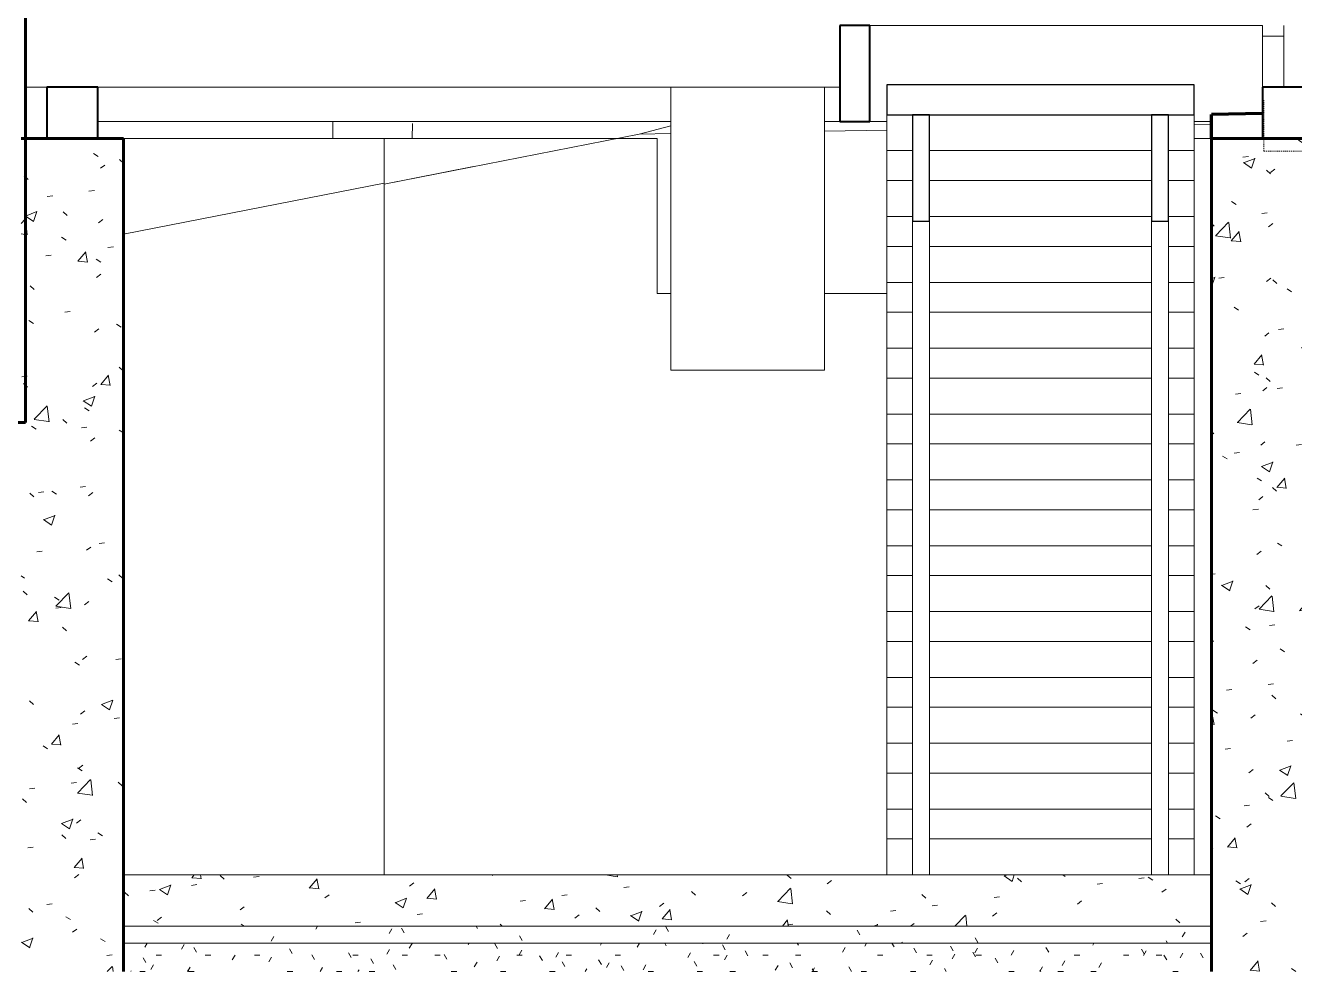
# Model space of a CAD drawing. Header units: inches. Extents: x 94 to 2128, y -110 to 279.
# Drawn here: x 1448.4 to 1597, y -110.1 to 0.7 of the extents above; entities that cross this region are included whole.
import ezdxf

# ---------------------------------------------------------------- set-up
doc = ezdxf.new("R2010")
doc.units = ezdxf.units.IN
doc.header["$MEASUREMENT"] = 0
doc.linetypes.add('Hidden 1_8_', pattern=[0.1875, 0.125, -0.0625])
for name, color, linetype, lineweight in [('A-DETL-HDLN', 90, 'Hidden 1_8_', 9), ('A-WALL', 113, 'Continuous', 18), ('A-WALL-PATT', 111, 'Continuous', 18), ('C-BLDG-PADS', 91, 'Continuous', 9), ('C-TOPO', 7, 'Continuous', 9), ('I-WALL', 2, 'Continuous', 18), ('M-HVAC-DUCT', 70, 'Continuous', 9), ('S-BEAM', 12, 'Continuous', 9), ('S-COLS', 52, 'Continuous', 9), ('S-FNDN', 32, 'Continuous', 18), ('S-STRS', 31, 'Continuous', 9)]:
    doc.layers.add(name, color=color, linetype=linetype, lineweight=lineweight)
pattern_1 = [(50, (-179.802, -54.394), (13.77135, -1.20496), [1.44, -15.84]), (355, (-179.802, -54.394), (-2.66442, 14.44218), [1.152, -12.672]), (100.451, (-178.654, -54.494), (11.10708, 13.23737), [1.224, -13.462]), (46.184, (-179.802, -50.554), (20.49128, -3.17785), [2.16, -23.76]), (96.636, (-178.094, -50.819), (17.94587, 18.70315), [1.836, -20.193]), (351.184, (-179.802, -50.554), (17.9454, 18.70261), [1.728, -19.008]), (21, (-177.882, -51.514), (11.46052, -7.730365), [1.44, -15.84]), (326, (-177.882, -51.514), (4.67135, 13.92315), [1.152, -12.672]), (71.451, (-176.927, -52.158), (16.13207, 6.19284), [1.224, -13.462]), (37.5, (-179.802, -54.394), (0.233123, 6.39175), [0.634, -11.885, 0.634, -12.23, -12.72]), (37.5, (-179.802, -54.394), (0.233123, 6.39175), [-25.382, 0.634, -12.086]), (7.5, (-179.802, -54.394), (5.05073, 7.57304), [0.634, -6.701, 0.634, -11.597, -4.848]), (7.5, (-179.802, -54.394), (5.05073, 7.57304), [-19.565, 0.634, -4.214]), (327.5, (-184.084, -54.394), (10.24958, -0.43289), [0.634, -4.166, 0.634, -14.342, -19.872]), (327.5, (-184.084, -54.394), (10.24958, -0.43289), [-19.776, 0.634, -19.238]), (317.5, (-186.004, -54.394), (11.19739, 1.922144), [0.634, -5.606, 0.634, -9.312, -14.112]), (317.5, (-186.004, -54.394), (11.19739, 1.922144), [-16.186, 0.634, -13.478])]

# ---------------------------------------------------------------- blocks, each defined once
blk = doc.blocks.new('Dimension Lumber - 2x8-1198655-Section - North_South - Looking East - Kitchen _ Stair _ Garage')
at = {"layer": 'S-BEAM'}
for p, q in [((-212.6, -6.5), (-210.1, -6.5)), ((-204.1, -6.5), (-117.22, -6.5))]:
    blk.add_line(p, q, dxfattribs=at)
blk = doc.blocks.new('Dimension Lumber - 6_x6_-560046-Section - North_South - Looking East - Kitchen _ Stair _ Garage')
at = {"layer": 'S-BEAM', "lineweight": 40}
for p, q in [((-204.1, -6.5), (-210.1, -6.5)), ((-210.1, -6.5), (-210.1, -12.5)), ((-204.1, -12.5), (-204.1, -6.5)), ((-210.1, -12.5), (-204.1, -12.5))]:
    blk.add_line(p, q, dxfattribs=at)
blk = doc.blocks.new('Dimension Lumber - 6_x6_-955831-Section - North_South - Looking East - Kitchen _ Stair _ Garage')
at = {"layer": 'S-BEAM', "lineweight": 40}
for p, q in [((-61.72, -6.5), (-67.72, -6.5)), ((-67.72, -6.5), (-67.72, -12.5)), ((-61.72, -12.5), (-61.72, -6.5)), ((-67.72, -12.5), (-61.72, -12.5))]:
    blk.add_line(p, q, dxfattribs=at)
blk = doc.blocks.new('LVL-Laminated Veneer Lumber - LVL 3 1_2x11 1_4_-1198534-Section - North_South - Looking East - Kitchen _ Stair _ Garage')
at = {"layer": 'S-BEAM'}
for p, q in [((-113.72, 0.75), (-67.72, 0.75)), ((-67.72, 0.75), (-67.72, -6.5)), ((-204.1, -10.5), (-137, -10.5)), ((-119, -10.5), (-117.22, -10.5)), ((-113.72, -10.5), (-111.72, -10.5)), ((-75.72, -10.5), (-73.72, -10.5))]:
    blk.add_line(p, q, dxfattribs=at)
blk = doc.blocks.new('LVL-Laminated Veneer Lumber - LVL 3 1_2x11 1_4_-1199590-Section - North_South - Looking East - Kitchen _ Stair _ Garage')
at = {"layer": 'S-BEAM', "lineweight": 40}
for p, q in [((-113.72, 0.75), (-117.22, 0.75)), ((-117.22, 0.75), (-117.22, -10.5)), ((-113.72, -10.5), (-113.72, 0.75)), ((-117.22, -10.5), (-113.72, -10.5))]:
    blk.add_line(p, q, dxfattribs=at)
blk = doc.blocks.new('Walls 7 - Walls 7-1353541-Section - North_South - Looking East - Kitchen _ Stair _ Garage')
at = {"layer": 'A-WALL-PATT', "lineweight": 9}
h = blk.add_hatch(dxfattribs=at)
h.set_pattern_fill('FP_28', color=256, style=0, pattern_type=2)
h.set_pattern_definition([(180, (-172.5, 31.2), (-32.39, 143.3), [42.426, 0, 0, 0]), (180, (-170.88, 54.33), (-32.39, 143.3), [42.426, 0, 0, 0]), (180, (-169.8, 69.76), (-32.39, 143.3), [42.426, 0, 0, 0]), (180, (-169.26, 77.47), (-32.39, 143.3), [42.426, 0, 0, 0]), (180, (-168.18, 92.9), (-32.39, 143.3), [42.426, 0, 0, 0]), (180, (-167.1, 108.32), (-32.39, 143.3), [42.426, 0, 0, 0]), (180, (-165.75, 127.6), (-32.39, 143.3), [42.426, 0, 0, 0]), (180, (-164.67, 143.02), (-32.39, 143.3), [42.426, 0, 0, 0]), (180, (-172.53, 30.82), (-32.39, 143.3), [42.426, 0, 0, 0]), (180, (-170.91, 53.96), (-32.39, 143.3), [42.426, 0, 0, 0]), (180, (-169.83, 69.38), (-32.39, 143.3), [42.426, 0, 0, 0]), (180, (-169.29, 77.1), (-32.39, 143.3), [42.426, 0, 0, 0]), (180, (-168.2, 92.52), (-32.39, 143.3), [42.426, 0, 0, 0]), (180, (-167.13, 107.94), (-32.39, 143.3), [42.426, 0, 0, 0]), (180, (-165.78, 127.23), (-32.39, 143.3), [42.426, 0, 0, 0]), (180, (-164.7, 142.65), (-32.39, 143.3), [42.426, 0, 0, 0]), (85.99, (-205.03, 31.196), (-42.427, -0.0005), [22.82, -120.83]), (85.99, (-180.78, 54.333), (-42.427, -0.0005), [15.088, -128.56]), (85.99, (-200.915, 69.757), (-42.427, -0.0005), [7.357, -136.292]), (85.99, (-207.445, 77.47), (-42.427, -0.0005), [15.088, -128.56]), (85.99, (-184.444, 92.894), (-42.427, -0.0005), [15.088, -128.56]), (85.992, (-198.213, 108.32), (-42.427, -0.0005), [18.954, -124.696]), (85.992, (-172.113, 127.6), (-42.427, -0.0005), [15.088, -128.56]), (85.992, (-195.78, 143.023), (-42.427, -0.0005), [8.355, -135.295]), (85.99, (-204.766, 31.196), (-42.427, -0.0005), [22.82, -120.83]), (85.99, (-180.517, 54.333), (-42.427, -0.0005), [15.088, -128.56]), (85.99, (-200.65, 69.757), (-42.427, -0.0005), [7.357, -136.292]), (85.99, (-207.18, 77.47), (-42.427, -0.0005), [15.088, -128.56]), (85.99, (-184.18, 92.894), (-42.427, -0.0005), [15.088, -128.56]), (85.992, (-197.947, 108.32), (-42.427, -0.0005), [18.954, -124.696]), (85.992, (-171.85, 127.6), (-42.427, -0.0005), [15.088, -128.56]), (85.992, (-195.516, 143.023), (-42.427, -0.0005), [8.355, -135.295])])
h.paths.add_polyline_path([(-167.3, -12.5), (-167.25, -10.76), (-167.49, -12.5)], flags=0)
h = blk.add_hatch(dxfattribs=at)
h.set_pattern_fill('FP_27', color=256, style=0, pattern_type=2)
h.set_pattern_definition([(180, (-143.32, 31.27), (-48.57, 143.74), [42.426, 0, 0, 0]), (180, (-144.31, 54.48), (-48.57, 143.74), [42.426, 0, 0, 0]), (180, (-144.98, 69.95), (-48.57, 143.74), [42.426, 0, 0, 0]), (180, (-145.31, 77.68), (-48.57, 143.74), [42.426, 0, 0, 0]), (180, (-145.97, 93.15), (-48.57, 143.74), [42.426, 0, 0, 0]), (180, (-146.63, 108.63), (-48.57, 143.74), [42.426, 0, 0, 0]), (180, (-147.46, 127.97), (-48.57, 143.74), [42.426, 0, 0, 0]), (180, (-148.12, 143.44), (-48.57, 143.74), [42.426, 0, 0, 0]), (180, (-143.3, 30.9), (-48.57, 143.74), [42.426, 0, 0, 0]), (180, (-144.3, 54.1), (-48.57, 143.74), [42.426, 0, 0, 0]), (180, (-144.96, 69.57), (-48.57, 143.74), [42.426, 0, 0, 0]), (180, (-145.29, 77.31), (-48.57, 143.74), [42.426, 0, 0, 0]), (180, (-145.95, 92.78), (-48.57, 143.74), [42.426, 0, 0, 0]), (180, (-146.62, 108.25), (-48.57, 143.74), [42.426, 0, 0, 0]), (180, (-147.44, 127.59), (-48.57, 143.74), [42.426, 0, 0, 0]), (180, (-148.1, 143.06), (-48.57, 143.74), [42.426, 0, 0, 0]), (92.45, (-175.85, 31.267), (-42.427, 0.0001), [22.854, -121.015]), (92.45, (-154.215, 54.475), (-42.427, 0.0001), [15.11, -128.758]), (92.45, (-176.09, 69.946), (-42.427, 0.0001), [7.368, -136.5]), (92.45, (-183.49, 77.68), (-42.427, 0.0001), [15.11, -128.758]), (92.45, (-162.233, 93.154), (-42.427, 0.0001), [15.11, -128.758]), (92.45, (-177.744, 108.626), (-42.427, 0.0001), [18.983, -124.886]), (92.45, (-153.82, 127.965), (-42.427, 0.0001), [15.11, -128.758]), (92.45, (-179.233, 143.437), (-42.427, 0.0001), [8.367, -135.5]), (92.45, (-175.584, 31.267), (-42.427, 0.0001), [22.854, -121.015]), (92.45, (-153.95, 54.475), (-42.427, 0.0001), [15.11, -128.758]), (92.45, (-175.824, 69.946), (-42.427, 0.0001), [7.368, -136.5]), (92.45, (-183.226, 77.68), (-42.427, 0.0001), [15.11, -128.758]), (92.45, (-161.97, 93.154), (-42.427, 0.0001), [15.11, -128.758]), (92.45, (-177.48, 108.626), (-42.427, 0.0001), [18.983, -124.886]), (92.45, (-153.557, 127.965), (-42.427, 0.0001), [15.11, -128.758]), (92.45, (-178.967, 143.437), (-42.427, 0.0001), [8.367, -135.5])])
h.paths.add_polyline_path([(-167.1, -12.5), (-167.25, -10.76), (-167.3, -12.5)], flags=0)
at = {"layer": 'A-WALL'}
blk.add_line((-167.25, -10.76), (-167.3, -12.5), dxfattribs=at)

msp = doc.modelspace()

# ---------------------------------------------------------------- hatches: boundary and pattern name
at = {"layer": 'A-WALL-PATT', "lineweight": 9}
h = msp.add_hatch(dxfattribs=at)
h.set_pattern_fill('FP_17', color=256, style=0, pattern_type=2)
h.set_pattern_definition(pattern_1)
h.paths.add_polyline_path([(1459.91434, -110.07775), (1459.91434, -12.5), (1447.91434, -12.5), (1447.91434, -110.07775)], flags=0)
h = msp.add_hatch(dxfattribs=at)
h.set_pattern_fill('FP_17', color=256, style=0, pattern_type=2)
h.set_pattern_definition(pattern_1)
h.paths.add_polyline_path([(1599.28934, -110.07775), (1599.28934, -12.5), (1587.28934, -12.5), (1587.28934, -110.07775)], flags=0)
at = {"layer": 'C-BLDG-PADS'}
h = msp.add_hatch(dxfattribs=at)
h.set_pattern_fill('FP_17', color=256, style=0, pattern_type=2)
h.set_pattern_definition(pattern_1)
h.paths.add_polyline_path([(1459.91434, -104.75), (1587.28934, -104.75), (1587.28934, -98.75), (1459.91434, -98.75)], flags=0)
h = msp.add_hatch(dxfattribs=at)
h.set_pattern_fill('FP_16', color=256, style=0, pattern_type=2)
h.set_pattern_definition([(0, (-179.802, -54.394), (15.36, 3.84), [0.634, -10.886, 0.634, -10.886, -61.44]), (0, (-179.802, -54.394), (15.36, 3.84), [-23.04, 0.634, -22.406, 0.634, -10.886, -26.88]), (0, (-179.802, -54.394), (15.36, 3.84), [-57.6, 0.634, -7.046, 0.634, -18.566]), (120, (-174.042, -52.474), (-11.0055376, 11.38215), [0.634, -10.886, 0.634, -10.886, -61.44]), (120, (-174.042, -52.474), (-11.0055376, 11.38215), [-23.04, 0.634, -22.406, 0.634, -10.886, -26.88]), (120, (-174.042, -52.474), (-11.0055376, 11.38215), [-57.6, 0.634, -7.046, 0.634, -18.566]), (240, (-172.122, -44.794), (-4.3544624, -15.22215), [0.634, -10.886, 0.634, -10.886, -61.44]), (240, (-172.122, -44.794), (-4.3544624, -15.22215), [-23.04, 0.634, -22.406, 0.634, -10.886, -26.88]), (240, (-172.122, -44.794), (-4.3544624, -15.22215), [-57.6, 0.634, -7.046, 0.634, -18.566])])
h.paths.add_polyline_path([(1542.4412, -106.75), (1587.28934, -106.75), (1587.28934, -104.75), (1459.91434, -104.75), (1459.91434, -106.75), (1469.2637, -106.75)], flags=0)
h = msp.add_hatch(dxfattribs=at)
h.set_pattern_fill('FP_21', color=256, style=0, pattern_type=2)
h.set_pattern_definition([(0, (-179.802, -54.394), (7.68, 1.92), [0.634, -5.126, 0.634, -5.126, -30.72]), (0, (-179.802, -54.394), (7.68, 1.92), [-11.52, 0.634, -10.886, 0.634, -5.126, -13.44]), (0, (-179.802, -54.394), (7.68, 1.92), [-28.8, 0.634, -3.206, 0.634, -8.966]), (120, (-176.922, -53.434), (-5.5027688, 5.691075), [0.634, -5.126, 0.634, -5.126, -30.72]), (120, (-176.922, -53.434), (-5.5027688, 5.691075), [-11.52, 0.634, -10.886, 0.634, -5.126, -13.44]), (120, (-176.922, -53.434), (-5.5027688, 5.691075), [-28.8, 0.634, -3.206, 0.634, -8.966]), (240, (-175.962, -49.594), (-2.1772312, -7.611075), [0.634, -5.126, 0.634, -5.126, -30.72]), (240, (-175.962, -49.594), (-2.1772312, -7.611075), [-11.52, 0.634, -10.886, 0.634, -5.126, -13.44]), (240, (-175.962, -49.594), (-2.1772312, -7.611075), [-28.8, 0.634, -3.206, 0.634, -8.966])])
h.paths.add_polyline_path([(1542.4412, -110.07775), (1587.28934, -110.07775), (1587.28934, -106.75), (1459.91434, -106.75), (1459.91434, -110.07775), (1469.2637, -110.07775)], flags=0)
at = {"layer": 'C-TOPO'}
h = msp.add_hatch(dxfattribs=at)
h.set_pattern_fill('FP_20', color=256, style=0, pattern_type=2)
h.set_pattern_definition([(0, (-179.802, -54.394), (12, 12), [12, -12]), (0, (-179.802, -49.894), (12, 12), [12, -12]), (0, (-179.802, -45.394), (12, 12), [12, -12]), (90, (-178.302, -43.894), (-12, 12), [12, -12]), (90, (-173.802, -43.894), (-12, 12), [12, -12]), (90, (-169.302, -43.894), (-12, 12), [12, -12])])
h.paths.add_polyline_path([(1605.27787, -110.07775), (1607.28934, -110.07775), (1607.28934, -54.5), (1599.28934, -54.5), (1599.28934, -110.07775)], flags=0)
h.paths.add_polyline_path([(1587.79657, -12.5), (1593.28934, -12.5), (1593.28934, -9.5693), (1587.28934, -9.66872), (1587.28934, -12.5)], flags=0)

# ---------------------------------------------------------------- linework, layer by layer
at = {"layer": 'A-DETL-HDLN'}
for p, q in [((1593.43716, -8), (1593.43716, -14)), ((1593.43716, -14), (1605.18716, -14))]:
    msp.add_line(p, q, dxfattribs=at)
at = {"layer": 'C-BLDG-PADS', "lineweight": 18}
msp.add_line((1587.28934, -98.75), (1459.91434, -98.75), dxfattribs=at)
at = {"layer": 'C-BLDG-PADS'}
for p, q in [((1587.28934, -104.75), (1459.91434, -104.75)), ((1587.28934, -106.75), (1459.91434, -106.75))]:
    msp.add_line(p, q, dxfattribs=at)
at = {"layer": 'C-TOPO', "lineweight": 80}
for p in [(1593.28934, -9.5693), (1587.28934, -12.5)]:
    msp.add_line(p, (1587.28934, -9.66872), dxfattribs=at)
at = {"layer": 'C-TOPO'}
for p, q in [((1593.28934, -9.5693), (1587.28934, -9.66872)), ((1587.28934, -12.5), (1587.28934, -9.66872)), ((1524.00836, -11.01795), (1520.29047, -11.98763)), ((1542.00836, -11.62776), (1549.28934, -11.50711)), ((1549.28934, -11.50711), (1542.00836, -11.62776)), ((1585.28934, -10.91058), (1587.28934, -10.87744)), ((1587.28934, -10.87744), (1585.28934, -10.91058)), ((1520.29047, -11.98763), (1490.41434, -17.83484)), ((1490.41434, -17.83484), (1520.29047, -11.98763)), ((1520.29047, -11.98763), (1524.00836, -11.92602)), ((1524.00836, -11.92602), (1520.29047, -11.98763)), ((1500.88707, -15.78778), (1490.41434, -17.83484)), ((1459.91434, -23.70851), (1490.41434, -17.7392)), ((1490.41434, -17.7392), (1459.91434, -23.70851)), ((1490.41434, -17.7392), (1490.41434, -98.75))]:
    msp.add_line(p, q, dxfattribs=at)
at = {"layer": 'I-WALL', "lineweight": 60}
for p, q in [((1448.41434, -45.75), (1448.41434, 95.75)), ((1443.91434, -45.75), (1448.41434, -45.75))]:
    msp.add_line(p, q, dxfattribs=at)
at = {"layer": 'M-HVAC-DUCT'}
for p, q in [((1524.00836, -6.5), (1524.00836, -39.63683)), ((1542.00836, -39.63683), (1542.00836, -6.5)), ((1542.00836, -39.63683), (1524.00836, -39.63683))]:
    msp.add_line(p, q, dxfattribs=at)
at = {"layer": 'S-COLS'}
msp.add_line((1595.78934, 0.75), (1595.78934, -6.5), dxfattribs=at)
msp.add_line((1595.78934, 0.75), (1595.78934, -6.5), dxfattribs=at)
at = {"layer": 'S-FNDN'}
for p, q in [((1593.28934, -0.5), (1595.78934, -0.5)), ((1484.41434, -12.5), (1484.41434, -10.5)), ((1517.67252, -12.5), (1459.91434, -12.5)), ((1490.41434, -17.7392), (1490.41434, -12.5)), ((1522.41434, -12.5), (1517.67252, -12.5)), ((1522.41434, -30.63462), (1522.41434, -12.5)), ((1587.28934, -12.5), (1585.28934, -12.5)), ((1490.41434, -98.75), (1490.41434, -17.7392)), ((1524.00836, -30.63462), (1522.41434, -30.63462)), ((1549.28934, -30.63462), (1542.00836, -30.63462))]:
    msp.add_line(p, q, dxfattribs=at)
at = {"layer": 'S-FNDN', "lineweight": 60}
for p, q in [((1459.91434, -12.5), (1447.91434, -12.5)), ((1459.91434, -110.07775), (1459.91434, -12.5)), ((1587.28934, -12.5), (1587.28934, -110.07775)), ((1599.28934, -12.5), (1587.28934, -12.5))]:
    msp.add_line(p, q, dxfattribs=at)
at = {"layer": 'S-STRS', "lineweight": 30}
for p, q in [((1585.28934, -6.21154), (1549.28934, -6.21154)), ((1549.28934, -6.21154), (1549.28934, -9.71154)), ((1585.28934, -9.71154), (1585.28934, -6.21154)), ((1549.28934, -9.71154), (1585.28934, -9.71154)), ((1554.28934, -9.71154), (1552.28934, -9.71154)), ((1552.28934, -9.71154), (1552.28934, -22.16391)), ((1554.28934, -22.16391), (1554.28934, -9.71154)), ((1582.28934, -9.71154), (1580.28934, -9.71154)), ((1580.28934, -9.71154), (1580.28934, -22.16391)), ((1582.28934, -22.16391), (1582.28934, -9.71154)), ((1552.28934, -22.16391), (1554.28934, -22.16391)), ((1580.28934, -22.16391), (1582.28934, -22.16391))]:
    msp.add_line(p, q, dxfattribs=at)
at = {"layer": 'S-STRS'}
for p, q in [((1549.28934, -13.92308), (1549.28934, -9.71154)), ((1585.28934, -9.71154), (1585.28934, -13.92308)), ((1549.28934, -13.92308), (1552.28934, -13.92308)), ((1549.28934, -17.42308), (1549.28934, -13.92308)), ((1552.28934, -13.92308), (1549.28934, -13.92308)), ((1554.28934, -13.92308), (1580.28934, -13.92308)), ((1580.28934, -13.92308), (1554.28934, -13.92308)), ((1582.28934, -13.92308), (1585.28934, -13.92308)), ((1585.28934, -13.92308), (1582.28934, -13.92308)), ((1585.28934, -13.92308), (1585.28934, -17.42308)), ((1549.28934, -21.63462), (1549.28934, -17.42308)), ((1552.28934, -17.42308), (1549.28934, -17.42308)), ((1580.28934, -17.42308), (1554.28934, -17.42308)), ((1585.28934, -17.42308), (1582.28934, -17.42308)), ((1585.28934, -17.42308), (1585.28934, -21.63462)), ((1549.28934, -21.63462), (1552.28934, -21.63462)), ((1549.28934, -25.13462), (1549.28934, -21.63462)), ((1552.28934, -21.63462), (1549.28934, -21.63462)), ((1552.28934, -22.16391), (1552.28934, -98.75)), ((1554.28934, -21.63462), (1580.28934, -21.63462)), ((1580.28934, -21.63462), (1554.28934, -21.63462)), ((1554.28934, -98.75), (1554.28934, -22.16391)), ((1580.28934, -22.16391), (1580.28934, -98.75)), ((1582.28934, -21.63462), (1585.28934, -21.63462)), ((1585.28934, -21.63462), (1582.28934, -21.63462)), ((1582.28934, -98.75), (1582.28934, -22.16391)), ((1585.28934, -21.63462), (1585.28934, -25.13462)), ((1549.28934, -29.34615), (1549.28934, -25.13462)), ((1552.28934, -25.13462), (1549.28934, -25.13462)), ((1580.28934, -25.13462), (1554.28934, -25.13462)), ((1585.28934, -25.13462), (1582.28934, -25.13462)), ((1585.28934, -25.13462), (1585.28934, -29.34615)), ((1549.28934, -29.34615), (1552.28934, -29.34615)), ((1549.28934, -32.84615), (1549.28934, -29.34615)), ((1552.28934, -29.34615), (1549.28934, -29.34615)), ((1554.28934, -29.34615), (1580.28934, -29.34615)), ((1580.28934, -29.34615), (1554.28934, -29.34615)), ((1582.28934, -29.34615), (1585.28934, -29.34615)), ((1585.28934, -29.34615), (1582.28934, -29.34615)), ((1585.28934, -29.34615), (1585.28934, -32.84615)), ((1549.28934, -37.05769), (1549.28934, -32.84615)), ((1552.28934, -32.84615), (1549.28934, -32.84615)), ((1580.28934, -32.84615), (1554.28934, -32.84615)), ((1585.28934, -32.84615), (1582.28934, -32.84615)), ((1585.28934, -32.84615), (1585.28934, -37.05769)), ((1549.28934, -37.05769), (1552.28934, -37.05769)), ((1549.28934, -40.55769), (1549.28934, -37.05769)), ((1552.28934, -37.05769), (1549.28934, -37.05769)), ((1554.28934, -37.05769), (1580.28934, -37.05769)), ((1580.28934, -37.05769), (1554.28934, -37.05769)), ((1582.28934, -37.05769), (1585.28934, -37.05769)), ((1585.28934, -37.05769), (1582.28934, -37.05769)), ((1585.28934, -37.05769), (1585.28934, -40.55769)), ((1549.28934, -44.76923), (1549.28934, -40.55769)), ((1552.28934, -40.55769), (1549.28934, -40.55769)), ((1580.28934, -40.55769), (1554.28934, -40.55769)), ((1585.28934, -40.55769), (1582.28934, -40.55769)), ((1585.28934, -40.55769), (1585.28934, -44.76923)), ((1549.28934, -44.76923), (1552.28934, -44.76923)), ((1549.28934, -48.26923), (1549.28934, -44.76923)), ((1552.28934, -44.76923), (1549.28934, -44.76923)), ((1554.28934, -44.76923), (1580.28934, -44.76923)), ((1580.28934, -44.76923), (1554.28934, -44.76923)), ((1582.28934, -44.76923), (1585.28934, -44.76923)), ((1585.28934, -44.76923), (1582.28934, -44.76923)), ((1585.28934, -44.76923), (1585.28934, -48.26923)), ((1549.28934, -52.48077), (1549.28934, -48.26923)), ((1552.28934, -48.26923), (1549.28934, -48.26923)), ((1580.28934, -48.26923), (1554.28934, -48.26923)), ((1585.28934, -48.26923), (1582.28934, -48.26923)), ((1585.28934, -48.26923), (1585.28934, -52.48077)), ((1549.28934, -52.48077), (1552.28934, -52.48077)), ((1549.28934, -55.98077), (1549.28934, -52.48077)), ((1552.28934, -52.48077), (1549.28934, -52.48077)), ((1554.28934, -52.48077), (1580.28934, -52.48077)), ((1580.28934, -52.48077), (1554.28934, -52.48077)), ((1582.28934, -52.48077), (1585.28934, -52.48077)), ((1585.28934, -52.48077), (1582.28934, -52.48077)), ((1585.28934, -52.48077), (1585.28934, -55.98077)), ((1549.28934, -60.19231), (1549.28934, -55.98077)), ((1552.28934, -55.98077), (1549.28934, -55.98077)), ((1580.28934, -55.98077), (1554.28934, -55.98077)), ((1585.28934, -55.98077), (1582.28934, -55.98077)), ((1585.28934, -55.98077), (1585.28934, -60.19231)), ((1549.28934, -60.19231), (1552.28934, -60.19231)), ((1549.28934, -63.69231), (1549.28934, -60.19231)), ((1552.28934, -60.19231), (1549.28934, -60.19231)), ((1554.28934, -60.19231), (1580.28934, -60.19231)), ((1580.28934, -60.19231), (1554.28934, -60.19231)), ((1582.28934, -60.19231), (1585.28934, -60.19231)), ((1585.28934, -60.19231), (1582.28934, -60.19231)), ((1585.28934, -60.19231), (1585.28934, -63.69231)), ((1549.28934, -67.90385), (1549.28934, -63.69231)), ((1552.28934, -63.69231), (1549.28934, -63.69231)), ((1580.28934, -63.69231), (1554.28934, -63.69231)), ((1585.28934, -63.69231), (1582.28934, -63.69231)), ((1585.28934, -63.69231), (1585.28934, -67.90385)), ((1549.28934, -67.90385), (1552.28934, -67.90385)), ((1549.28934, -71.40385), (1549.28934, -67.90385)), ((1552.28934, -67.90385), (1549.28934, -67.90385)), ((1554.28934, -67.90385), (1580.28934, -67.90385)), ((1580.28934, -67.90385), (1554.28934, -67.90385)), ((1582.28934, -67.90385), (1585.28934, -67.90385)), ((1585.28934, -67.90385), (1582.28934, -67.90385)), ((1585.28934, -67.90385), (1585.28934, -71.40385)), ((1549.28934, -75.61538), (1549.28934, -71.40385)), ((1552.28934, -71.40385), (1549.28934, -71.40385)), ((1580.28934, -71.40385), (1554.28934, -71.40385)), ((1585.28934, -71.40385), (1582.28934, -71.40385)), ((1585.28934, -71.40385), (1585.28934, -75.61538)), ((1549.28934, -75.61538), (1552.28934, -75.61538)), ((1549.28934, -79.11538), (1549.28934, -75.61538)), ((1552.28934, -75.61538), (1549.28934, -75.61538)), ((1554.28934, -75.61538), (1580.28934, -75.61538)), ((1580.28934, -75.61538), (1554.28934, -75.61538)), ((1582.28934, -75.61538), (1585.28934, -75.61538)), ((1585.28934, -75.61538), (1582.28934, -75.61538)), ((1585.28934, -75.61538), (1585.28934, -79.11538)), ((1549.28934, -83.32692), (1549.28934, -79.11538)), ((1552.28934, -79.11538), (1549.28934, -79.11538)), ((1580.28934, -79.11538), (1554.28934, -79.11538)), ((1585.28934, -79.11538), (1582.28934, -79.11538)), ((1585.28934, -79.11538), (1585.28934, -83.32692)), ((1549.28934, -83.32692), (1552.28934, -83.32692)), ((1549.28934, -86.82692), (1549.28934, -83.32692)), ((1552.28934, -83.32692), (1549.28934, -83.32692)), ((1554.28934, -83.32692), (1580.28934, -83.32692)), ((1580.28934, -83.32692), (1554.28934, -83.32692)), ((1582.28934, -83.32692), (1585.28934, -83.32692)), ((1585.28934, -83.32692), (1582.28934, -83.32692)), ((1585.28934, -83.32692), (1585.28934, -86.82692)), ((1549.28934, -91.03846), (1549.28934, -86.82692)), ((1552.28934, -86.82692), (1549.28934, -86.82692)), ((1580.28934, -86.82692), (1554.28934, -86.82692)), ((1585.28934, -86.82692), (1582.28934, -86.82692)), ((1585.28934, -86.82692), (1585.28934, -91.03846)), ((1549.28934, -91.03846), (1552.28934, -91.03846)), ((1549.28934, -94.53846), (1549.28934, -91.03846)), ((1552.28934, -91.03846), (1549.28934, -91.03846)), ((1554.28934, -91.03846), (1580.28934, -91.03846)), ((1580.28934, -91.03846), (1554.28934, -91.03846)), ((1582.28934, -91.03846), (1585.28934, -91.03846)), ((1585.28934, -91.03846), (1582.28934, -91.03846)), ((1585.28934, -91.03846), (1585.28934, -94.53846)), ((1552.28934, -94.53846), (1549.28934, -94.53846)), ((1549.28934, -98.75), (1549.28934, -94.53846)), ((1580.28934, -94.53846), (1554.28934, -94.53846)), ((1585.28934, -94.53846), (1582.28934, -94.53846)), ((1585.28934, -94.53846), (1585.28934, -98.75))]:
    msp.add_line(p, q, dxfattribs=at)

# ---------------------------------------------------------------- block references
at = {"layer": 'A-WALL'}
msp.add_blockref('Walls 7 - Walls 7-1353541-Section - North_South - Looking East - Kitchen _ Stair _ Garage', (1661.01157, 0), dxfattribs=at)
at = {"layer": 'S-BEAM'}
for name in ['LVL-Laminated Veneer Lumber - LVL 3 1_2x11 1_4_-1198534-Section - North_South - Looking East - Kitchen _ Stair _ Garage', 'LVL-Laminated Veneer Lumber - LVL 3 1_2x11 1_4_-1199590-Section - North_South - Looking East - Kitchen _ Stair _ Garage', 'Dimension Lumber - 2x8-1198655-Section - North_South - Looking East - Kitchen _ Stair _ Garage', 'Dimension Lumber - 6_x6_-560046-Section - North_South - Looking East - Kitchen _ Stair _ Garage', 'Dimension Lumber - 6_x6_-955831-Section - North_South - Looking East - Kitchen _ Stair _ Garage']:
    msp.add_blockref(name, (1661.01157, 0), dxfattribs=at)

doc.saveas('drawing.dxf')
